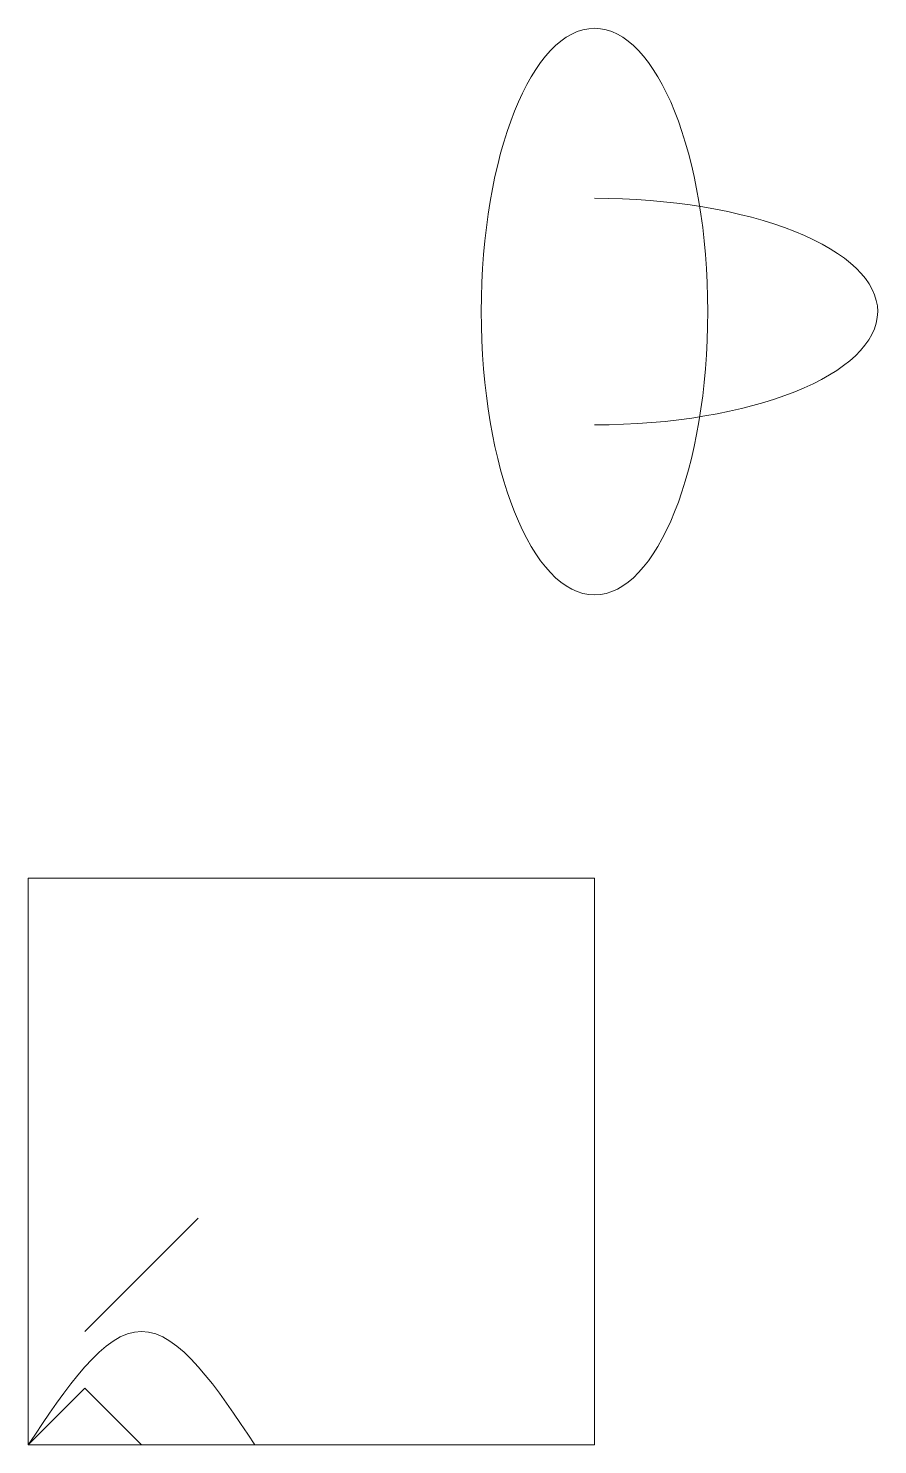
# Model space of a CAD drawing. Header units: metres. Extents: x -1 to 14, y 2 to 27.
import ezdxf

# ---------------------------------------------------------------- set-up
doc = ezdxf.new("R2010")
doc.units = ezdxf.units.M
doc.layers.add('1', color=7, linetype='Continuous', lineweight=13)

msp = doc.modelspace()

# ---------------------------------------------------------------- linework, layer by layer
at = {"layer": '1'}
msp.add_line((0, 4), (2, 6), dxfattribs=at)
msp.add_lwpolyline([(-1, 2), (9, 2), (9, 12), (-1, 12)], close=True, dxfattribs=at)
msp.add_lwpolyline([(-1, 2), (0, 3), (1, 2)], dxfattribs=at)
msp.add_ellipse((9, 22), major_axis=(0, 5), ratio=0.4, dxfattribs=at)
for start_param, end_param in [(6.283185, 7.853982), (4.712389, 6.283185)]:
    msp.add_ellipse((9, 22), major_axis=(5, 0), ratio=0.4, start_param=start_param, end_param=end_param, dxfattribs=at)
msp.add_spline([(-1, 2), (1, 4), (3, 2)], degree=3, dxfattribs=at)

doc.saveas('drawing.dxf')
